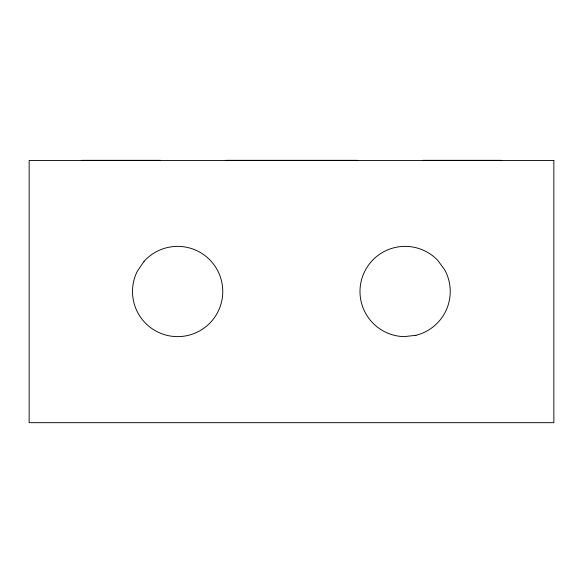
<?xml version="1.0" encoding="UTF-8"?>
<svg xmlns="http://www.w3.org/2000/svg" width="583" height="583" viewBox="0 0 583 583"><rect width="100%" height="100%" fill="white"/><g stroke="black" fill="none" stroke-linecap="round" stroke-linejoin="round"><path stroke-width="0.87" d="M81.744 160.325L160.449 160.325M225.912 160.325L357.087 160.325M422.551 160.325L501.256 160.325M144.03 261.388L137.384 271.11A45.124 45.124 0 0 0 176.175 336.602A45.124 45.124 0 0 0 219.135 273.77A45.124 45.124 0 0 0 144.03 261.388M415.905 335.312L404.201 336.617A45.124 45.124 0 0 1 363.785 273.391A45.124 45.124 0 0 1 437.665 260.244L444.647 269.74A45.124 45.124 0 0 1 415.905 335.312M553.85 160.478L29.15 160.478L29.15 422.675L553.85 422.675L553.85 160.478"/></g></svg>
